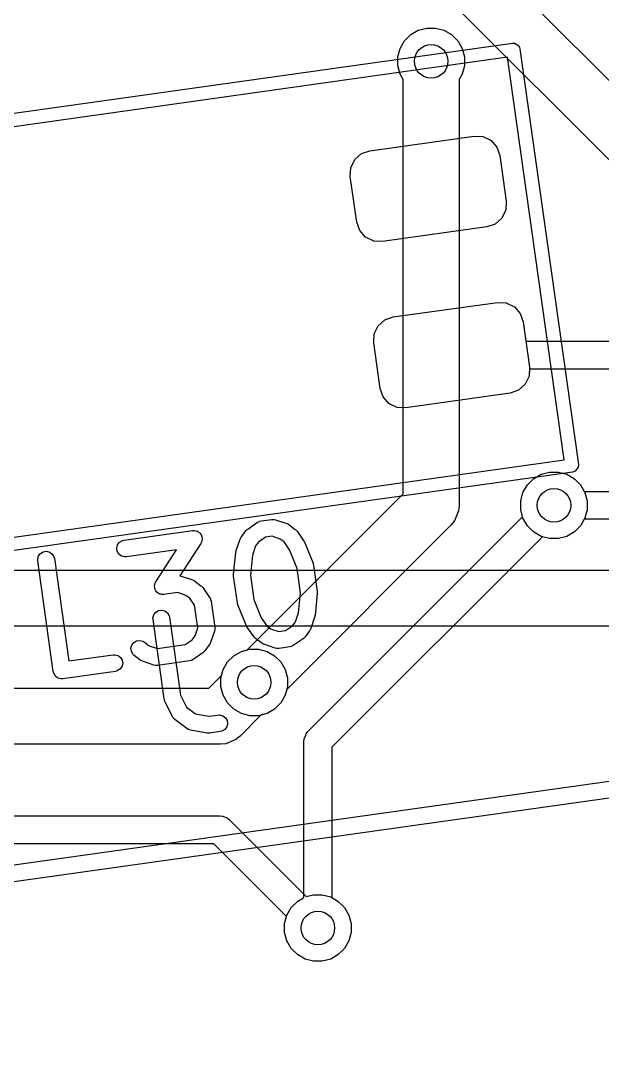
# Model space of a CAD drawing. Header units: millimetres. Extents: x 14 to 286, y -133 to -45.
# Drawn here: x 189.34 to 194.54, y -91.75 to -82.54 of the extents above; entities that cross this region are included whole.
import ezdxf

# ---------------------------------------------------------------- set-up
doc = ezdxf.new("R2010")
doc.units = ezdxf.units.MM
for name, color, linetype, true_color in [('B.Cu', 153, 'CONTINUOUS', 0x4d7fc4), ('B.Silkscreen', 31, 'CONTINUOUS', 0xe8b2a7), ('F.Cu', 13, 'CONTINUOUS', 0xc83434), ('F.Mask', 201, 'CONTINUOUS', 0xd864ff), ('F.Paste', 253, 'CONTINUOUS', 0xb4a09a), ('F.Silkscreen', 41, 'CONTINUOUS', 0xf2eda1), ('User.Drawings', 9, 'CONTINUOUS', 0xc2c2c2)]:
    doc.layers.add(name, color=color, linetype=linetype, true_color=true_color)

msp = doc.modelspace()

# ---------------------------------------------------------------- linework, layer by layer
at = {"layer": 'B.Cu', "linetype": 'CONTINUOUS'}
for p, q in [((193.0763, -81.548946), (195.355677, -83.828323)), ((194.9289, -84.108654), (192.649523, -81.829277)), ((192.771394, -82.716072), (192.826772, -82.660694)), ((192.826772, -82.660694), (192.894595, -82.621536)), ((192.894595, -82.621536), (192.970242, -82.601267)), ((192.970242, -82.601267), (193.048558, -82.601267)), ((193.048558, -82.601267), (193.124205, -82.621536)), ((193.124205, -82.621536), (193.192028, -82.660694)), ((193.192028, -82.660694), (193.247406, -82.716072)), ((192.732236, -82.783895), (192.771394, -82.716072)), ((193.247406, -82.716072), (193.286564, -82.783895)), ((192.711967, -82.859542), (192.732236, -82.783895)), ((192.711967, -82.937858), (192.711967, -82.859542)), ((193.286564, -82.783895), (193.306833, -82.859542)), ((193.306833, -82.859542), (193.306833, -82.937858)), ((192.732236, -83.013505), (192.711967, -82.937858)), ((193.306833, -82.937858), (193.286564, -83.013505)), ((192.7594, -83.060553), (192.732236, -83.013505)), ((193.286564, -83.013505), (193.2594, -83.060553)), ((192.7594, -86.762146), (192.7594, -83.060553)), ((193.2594, -83.060553), (193.2594, -86.8657)), ((193.869094, -86.682872), (193.924472, -86.627494)), ((193.924472, -86.627494), (193.992295, -86.588336)), ((193.992295, -86.588336), (194.067942, -86.568067)), ((194.067942, -86.568067), (194.146258, -86.568067)), ((194.146258, -86.568067), (194.221905, -86.588336)), ((194.221905, -86.588336), (194.289728, -86.627494)), ((194.289728, -86.627494), (194.345106, -86.682872)), ((193.829936, -86.750695), (193.869094, -86.682872)), ((194.345106, -86.682872), (194.384264, -86.750695)), ((191.36557, -88.155975), (192.7594, -86.762146)), ((193.809667, -86.826342), (193.829936, -86.750695)), ((194.384264, -86.750695), (194.404533, -86.826342)), ((193.254597, -86.914472), (193.217268, -87.004592)), ((193.2594, -86.8657), (193.254597, -86.914462)), ((193.254597, -86.914462), (193.254597, -86.914472)), ((193.809667, -86.904658), (193.809667, -86.826342)), ((193.826889, -86.968933), (193.809667, -86.904658)), ((194.404533, -86.904658), (194.384264, -86.980305)), ((194.404533, -86.826342), (194.404533, -86.904658)), ((191.908712, -88.887112), (193.826889, -86.968933)), ((193.217268, -87.004592), (193.186177, -87.042477)), ((194.384264, -86.980305), (194.345106, -87.048128)), ((193.186177, -87.042477), (191.719124, -88.509529)), ((194.345106, -87.048128), (194.289728, -87.103506)), ((194.003666, -87.14571), (192.1221, -89.027276)), ((194.067942, -87.162933), (194.003666, -87.14571)), ((194.146258, -87.162933), (194.067942, -87.162933)), ((194.221905, -87.142664), (194.146258, -87.162933)), ((194.289728, -87.103506), (194.221905, -87.142664)), ((191.245272, -88.209194), (191.313095, -88.170036)), ((191.313095, -88.170036), (191.36557, -88.155975)), ((191.150736, -88.332395), (191.189894, -88.264572)), ((191.189894, -88.264572), (191.245272, -88.209194)), ((191.130467, -88.408042), (191.150736, -88.332395)), ((191.130467, -88.486358), (191.130467, -88.408042)), ((191.150736, -88.562005), (191.130467, -88.486358)), ((191.189894, -88.629828), (191.150736, -88.562005)), ((191.705064, -88.562005), (191.665906, -88.629828)), ((191.719124, -88.509529), (191.705064, -88.562005)), ((191.245272, -88.685206), (191.189894, -88.629828)), ((191.665906, -88.629828), (191.610528, -88.685206)), ((191.313095, -88.724364), (191.245272, -88.685206)), ((191.388742, -88.744633), (191.313095, -88.724364)), ((191.467058, -88.744633), (191.388742, -88.744633)), ((191.542705, -88.724364), (191.467058, -88.744633)), ((191.610528, -88.685206), (191.542705, -88.724364)), ((191.874934, -88.950072), (191.888039, -88.918433)), ((191.888039, -88.918433), (191.893166, -88.906054)), ((191.893166, -88.906054), (191.893171, -88.906048)), ((191.893171, -88.906048), (191.908712, -88.887112)), ((191.8721, -88.9755), (191.874502, -88.951114)), ((191.8721, -90.370022), (191.8721, -88.9755)), ((191.874502, -88.951114), (191.874934, -88.950072)), ((192.1221, -89.027276), (192.1221, -90.370022)), ((191.759094, -90.458672), (191.814472, -90.403294)), ((191.814472, -90.403294), (191.8721, -90.370022)), ((192.1221, -90.370022), (192.179728, -90.403294)), ((192.179728, -90.403294), (192.235106, -90.458672)), ((191.719936, -90.526495), (191.759094, -90.458672)), ((192.235106, -90.458672), (192.274264, -90.526495)), ((191.699667, -90.602142), (191.719936, -90.526495)), ((191.699667, -90.680458), (191.699667, -90.602142)), ((192.274264, -90.526495), (192.294533, -90.602142)), ((192.294533, -90.602142), (192.294533, -90.680458)), ((191.719936, -90.756105), (191.699667, -90.680458)), ((192.294533, -90.680458), (192.274264, -90.756105)), ((191.759094, -90.823928), (191.719936, -90.756105)), ((192.274264, -90.756105), (192.235106, -90.823928)), ((191.814472, -90.879306), (191.759094, -90.823928)), ((191.882295, -90.918464), (191.814472, -90.879306)), ((192.179728, -90.879306), (192.111905, -90.918464)), ((192.235106, -90.823928), (192.179728, -90.879306)), ((191.957942, -90.938733), (191.882295, -90.918464)), ((192.036258, -90.938733), (191.957942, -90.938733)), ((192.111905, -90.918464), (192.036258, -90.938733))]:
    msp.add_line(p, q, dxfattribs=at)
at = {"layer": 'B.Cu'}
for centre in [(193.0094, -82.8987), (194.1071, -86.8655), (191.4279, -88.4472), (191.9971, -90.6413)]:
    msp.add_circle(centre, 0.15, dxfattribs=at)
at = {"layer": 'B.Silkscreen', "linetype": 'CONTINUOUS'}
for p, q in [((190.530591, -87.843367), (190.548202, -87.819997)), ((190.548202, -87.819997), (190.573416, -87.805144)), ((190.573416, -87.805144), (190.602395, -87.801071)), ((190.602395, -87.801071), (190.630727, -87.808399)), ((190.630727, -87.808399), (190.654097, -87.82601)), ((190.654097, -87.82601), (190.66895, -87.851224)), ((190.523263, -87.871699), (190.530591, -87.843367)), ((190.523873, -87.886389), (190.523263, -87.871699)), ((190.623282, -88.593723), (190.523873, -87.886389)), ((190.66895, -87.851224), (190.672413, -87.865513)), ((190.672413, -87.865513), (190.770128, -88.560793)), ((190.770128, -88.560793), (190.823866, -88.668883)), ((190.625034, -88.600952), (190.623282, -88.593723)), ((190.62517, -88.60293), (190.625034, -88.600952)), ((190.626117, -88.605422), (190.62517, -88.60293)), ((190.626745, -88.608012), (190.626117, -88.605422)), ((190.62775, -88.609718), (190.626745, -88.608012)), ((190.630394, -88.616674), (190.62775, -88.609718)), ((190.697432, -88.751513), (190.630394, -88.616674)), ((190.705236, -88.763974), (190.697432, -88.751513)), ((190.823866, -88.668883), (190.90315, -88.728628)), ((190.90315, -88.728628), (191.021865, -88.750491)), ((191.021865, -88.750491), (191.104124, -88.738931)), ((191.104124, -88.738931), (191.118814, -88.738321)), ((191.118814, -88.738321), (191.147145, -88.745649)), ((191.147145, -88.745649), (191.170516, -88.76326)), ((190.707267, -88.765743), (190.705236, -88.763974)), ((190.708635, -88.768066), (190.707267, -88.765743)), ((190.719454, -88.778022), (190.708635, -88.768066)), ((190.827019, -88.85908), (190.719454, -88.778022)), ((191.182113, -88.845785), (191.164502, -88.869155)), ((191.170516, -88.76326), (191.185368, -88.788474)), ((191.189441, -88.817454), (191.182113, -88.845785)), ((191.185368, -88.788474), (191.189441, -88.817454)), ((190.839572, -88.866735), (190.827019, -88.85908)), ((190.842182, -88.86741), (190.839572, -88.866735)), ((190.844442, -88.868874), (190.842182, -88.86741)), ((190.858572, -88.872942), (190.844442, -88.868874)), ((191.006666, -88.900215), (190.858572, -88.872942)), ((191.014081, -88.900838), (191.006666, -88.900215)), ((191.015997, -88.901334), (191.014081, -88.900838)), ((191.01866, -88.901223), (191.015997, -88.901334)), ((191.021317, -88.901447), (191.01866, -88.901223)), ((191.023252, -88.901033), (191.021317, -88.901447)), ((191.030688, -88.900725), (191.023252, -88.901033)), ((191.124999, -88.887471), (191.030688, -88.900725)), ((191.139288, -88.884008), (191.124999, -88.887471)), ((191.164502, -88.869155), (191.139288, -88.884008))]:
    msp.add_line(p, q, dxfattribs=at)
at = {"layer": 'F.Cu', "linetype": 'CONTINUOUS'}
for p, q in [((192.771394, -82.716072), (192.826772, -82.660694)), ((192.826772, -82.660694), (192.894595, -82.621536)), ((192.894595, -82.621536), (192.970242, -82.601267)), ((192.970242, -82.601267), (193.048558, -82.601267)), ((193.048558, -82.601267), (193.124205, -82.621536)), ((193.124205, -82.621536), (193.192028, -82.660694)), ((193.192028, -82.660694), (193.247406, -82.716072)), ((192.732236, -82.783895), (192.771394, -82.716072)), ((193.247406, -82.716072), (193.286564, -82.783895)), ((192.711967, -82.859542), (192.732236, -82.783895)), ((192.711967, -82.937858), (192.711967, -82.859542)), ((193.286564, -82.783895), (193.306833, -82.859542)), ((193.306833, -82.859542), (193.306833, -82.937858)), ((192.732236, -83.013505), (192.711967, -82.937858)), ((193.306833, -82.937858), (193.286564, -83.013505)), ((192.7594, -83.060553), (192.732236, -83.013505)), ((193.286564, -83.013505), (193.2594, -83.060553)), ((192.7594, -83.655602), (192.7594, -83.060553)), ((193.2594, -83.060553), (193.2594, -83.585332)), ((193.2594, -83.585332), (193.392466, -83.566631)), ((193.392466, -83.566631), (193.472324, -83.571166)), ((193.472324, -83.571166), (193.544369, -83.605915)), ((192.461614, -83.697453), (192.7594, -83.655602)), ((193.544369, -83.605915), (193.59763, -83.66559)), ((193.59763, -83.66559), (193.624001, -83.741105)), ((192.291675, -83.849131), (192.326424, -83.777086)), ((192.326424, -83.777086), (192.386099, -83.723825)), ((192.386099, -83.723825), (192.461614, -83.697453)), ((193.624001, -83.741105), (193.681062, -84.147115)), ((192.28714, -83.928989), (192.291675, -83.849131)), ((192.344201, -84.334999), (192.28714, -83.928989)), ((193.681062, -84.147115), (193.676527, -84.226973)), ((193.676527, -84.226973), (193.641778, -84.299018)), ((192.370572, -84.410514), (192.344201, -84.334999)), ((193.641778, -84.299018), (193.582103, -84.352279)), ((192.423833, -84.470189), (192.370572, -84.410514)), ((193.506588, -84.378651), (192.575736, -84.509473)), ((193.582103, -84.352279), (193.506588, -84.378651)), ((192.495878, -84.504938), (192.423833, -84.470189)), ((192.575736, -84.509473), (192.495878, -84.504938)), ((192.670373, -85.182855), (193.601225, -85.052033)), ((193.601225, -85.052033), (193.681083, -85.056568)), ((193.681083, -85.056568), (193.753128, -85.091317)), ((193.753128, -85.091317), (193.806389, -85.150992)), ((193.806389, -85.150992), (193.83276, -85.226507)), ((192.535183, -85.262488), (192.594858, -85.209227)), ((192.594858, -85.209227), (192.670373, -85.182855)), ((193.83276, -85.226507), (193.856932, -85.3985)), ((192.495899, -85.414391), (192.500434, -85.334533)), ((192.500434, -85.334533), (192.535183, -85.262488)), ((192.55296, -85.820401), (192.495899, -85.414391)), ((193.856932, -85.3985), (198.872524, -85.3985)), ((193.885286, -85.712375), (193.850537, -85.78442)), ((193.888913, -85.6485), (193.885286, -85.712375)), ((198.9243, -85.6485), (193.888913, -85.6485)), ((193.850537, -85.78442), (193.790862, -85.837681)), ((192.579331, -85.895916), (192.55296, -85.820401)), ((192.632592, -85.955591), (192.579331, -85.895916)), ((193.715347, -85.864053), (192.784495, -85.994875)), ((193.790862, -85.837681), (193.715347, -85.864053)), ((192.704637, -85.99034), (192.632592, -85.955591)), ((192.784495, -85.994875), (192.704637, -85.99034)), ((193.869094, -86.682872), (193.924472, -86.627494)), ((193.924472, -86.627494), (193.992295, -86.588336)), ((193.992295, -86.588336), (194.067942, -86.568067)), ((194.067942, -86.568067), (194.146258, -86.568067)), ((194.146258, -86.568067), (194.221905, -86.588336)), ((194.221905, -86.588336), (194.289728, -86.627494)), ((194.289728, -86.627494), (194.345106, -86.682872)), ((193.829936, -86.750695), (193.869094, -86.682872)), ((194.345106, -86.682872), (194.378378, -86.7405)), ((193.809667, -86.826342), (193.829936, -86.750695)), ((194.378378, -86.7405), (197.7055, -86.7405)), ((193.809667, -86.904658), (193.809667, -86.826342)), ((193.829936, -86.980305), (193.809667, -86.904658)), ((193.869094, -87.048128), (193.829936, -86.980305)), ((194.378378, -86.9905), (194.345106, -87.048128)), ((197.386846, -86.9905), (194.378378, -86.9905)), ((193.924472, -87.103506), (193.869094, -87.048128)), ((194.345106, -87.048128), (194.289728, -87.103506)), ((193.992295, -87.142664), (193.924472, -87.103506)), ((194.067942, -87.162933), (193.992295, -87.142664)), ((194.146258, -87.162933), (194.067942, -87.162933)), ((194.221905, -87.142664), (194.146258, -87.162933)), ((194.289728, -87.103506), (194.221905, -87.142664)), ((189.188053, -87.4455), (194.858893, -87.4455)), ((194.781266, -87.9455), (189.0845, -87.9455)), ((191.245272, -88.209194), (191.313095, -88.170036)), ((191.313095, -88.170036), (191.388742, -88.149767)), ((191.388742, -88.149767), (191.467058, -88.149767)), ((191.467058, -88.149767), (191.542705, -88.170036)), ((191.542705, -88.170036), (191.610528, -88.209194)), ((191.150736, -88.332395), (191.189894, -88.264572)), ((191.189894, -88.264572), (191.245272, -88.209194)), ((191.610528, -88.209194), (191.665906, -88.264572)), ((191.665906, -88.264572), (191.705064, -88.332395)), ((191.021846, -88.4997), (191.136675, -88.384871)), ((191.136675, -88.384871), (191.150736, -88.332395)), ((191.705064, -88.332395), (191.725333, -88.408042)), ((191.725333, -88.408042), (191.725333, -88.486358)), ((179.341854, -88.4997), (191.021846, -88.4997)), ((191.705064, -88.562005), (191.665906, -88.629828)), ((191.725333, -88.486358), (191.705064, -88.562005)), ((191.665906, -88.629828), (191.610528, -88.685206)), ((191.490228, -88.738424), (191.302177, -88.926477)), ((191.542705, -88.724364), (191.490228, -88.738424)), ((191.610528, -88.685206), (191.542705, -88.724364)), ((191.302177, -88.926477), (191.264297, -88.957562)), ((191.1254, -88.9997), (179.341854, -88.9997)), ((191.174173, -88.994896), (191.1254, -88.9997)), ((191.264293, -88.957567), (191.174173, -88.994896)), ((191.264297, -88.957562), (191.264293, -88.957567)), ((179.417959, -89.6389), (191.1197, -89.6389)), ((191.1197, -89.6389), (191.144086, -89.641302)), ((191.144086, -89.641302), (191.144087, -89.641302)), ((191.144087, -89.641302), (191.148683, -89.643206)), ((191.148683, -89.643206), (191.189146, -89.659966)), ((191.189146, -89.659966), (191.189151, -89.659971)), ((191.189151, -89.659971), (191.208088, -89.675512)), ((191.208088, -89.675512), (191.893665, -90.361089)), ((191.067924, -89.8889), (179.453095, -89.8889)), ((191.716889, -90.537865), (191.067924, -89.8889)), ((191.893665, -90.361089), (191.957942, -90.343867)), ((191.957942, -90.343867), (192.036258, -90.343867)), ((192.036258, -90.343867), (192.111905, -90.364136)), ((192.111905, -90.364136), (192.179728, -90.403294)), ((192.179728, -90.403294), (192.235106, -90.458672)), ((192.235106, -90.458672), (192.274264, -90.526495)), ((191.699667, -90.602142), (191.716889, -90.537865)), ((191.699667, -90.680458), (191.699667, -90.602142)), ((192.274264, -90.526495), (192.294533, -90.602142)), ((192.294533, -90.602142), (192.294533, -90.680458)), ((191.719936, -90.756105), (191.699667, -90.680458)), ((192.294533, -90.680458), (192.274264, -90.756105)), ((191.759094, -90.823928), (191.719936, -90.756105)), ((192.274264, -90.756105), (192.235106, -90.823928)), ((191.814472, -90.879306), (191.759094, -90.823928)), ((191.882295, -90.918464), (191.814472, -90.879306)), ((192.179728, -90.879306), (192.111905, -90.918464)), ((192.235106, -90.823928), (192.179728, -90.879306)), ((191.957942, -90.938733), (191.882295, -90.918464)), ((192.036258, -90.938733), (191.957942, -90.938733)), ((192.111905, -90.918464), (192.036258, -90.938733))]:
    msp.add_line(p, q, dxfattribs=at)
at = {"layer": 'F.Cu'}
for centre in [(193.0094, -82.8987), (194.1071, -86.8655), (191.4279, -88.4472), (191.9971, -90.6413)]:
    msp.add_circle(centre, 0.15, dxfattribs=at)
at = {"layer": 'F.Mask', "linetype": 'CONTINUOUS'}
for p, q in [((192.461614, -83.697453), (193.392466, -83.566631)), ((193.392466, -83.566631), (193.472324, -83.571166)), ((193.472324, -83.571166), (193.544369, -83.605915)), ((193.544369, -83.605915), (193.59763, -83.66559)), ((193.59763, -83.66559), (193.624001, -83.741105)), ((192.291675, -83.849131), (192.326424, -83.777086)), ((192.326424, -83.777086), (192.386099, -83.723825)), ((192.386099, -83.723825), (192.461614, -83.697453)), ((193.624001, -83.741105), (193.681062, -84.147115)), ((192.28714, -83.928989), (192.291675, -83.849131)), ((192.344201, -84.334999), (192.28714, -83.928989)), ((193.681062, -84.147115), (193.676527, -84.226973)), ((193.676527, -84.226973), (193.641778, -84.299018)), ((192.370572, -84.410514), (192.344201, -84.334999)), ((193.641778, -84.299018), (193.582103, -84.352279)), ((192.423833, -84.470189), (192.370572, -84.410514)), ((193.506588, -84.378651), (192.575736, -84.509473)), ((193.582103, -84.352279), (193.506588, -84.378651)), ((192.495878, -84.504938), (192.423833, -84.470189)), ((192.575736, -84.509473), (192.495878, -84.504938)), ((192.670373, -85.182855), (193.601225, -85.052033)), ((193.601225, -85.052033), (193.681083, -85.056568)), ((193.681083, -85.056568), (193.753128, -85.091317)), ((193.753128, -85.091317), (193.806389, -85.150992)), ((193.806389, -85.150992), (193.83276, -85.226507)), ((192.535183, -85.262488), (192.594858, -85.209227)), ((192.594858, -85.209227), (192.670373, -85.182855)), ((193.83276, -85.226507), (193.889821, -85.632517)), ((192.495899, -85.414391), (192.500434, -85.334533)), ((192.500434, -85.334533), (192.535183, -85.262488)), ((192.55296, -85.820401), (192.495899, -85.414391)), ((193.885286, -85.712375), (193.850537, -85.78442)), ((193.889821, -85.632517), (193.885286, -85.712375)), ((193.850537, -85.78442), (193.790862, -85.837681)), ((192.579331, -85.895916), (192.55296, -85.820401)), ((192.632592, -85.955591), (192.579331, -85.895916)), ((193.715347, -85.864053), (192.784495, -85.994875)), ((193.790862, -85.837681), (193.715347, -85.864053)), ((192.704637, -85.99034), (192.632592, -85.955591)), ((192.784495, -85.994875), (192.704637, -85.99034))]:
    msp.add_line(p, q, dxfattribs=at)
at = {"layer": 'F.Paste', "linetype": 'CONTINUOUS'}
for p, q in [((192.461614, -83.697453), (193.392466, -83.566631)), ((193.392466, -83.566631), (193.472324, -83.571166)), ((193.472324, -83.571166), (193.544369, -83.605915)), ((193.544369, -83.605915), (193.59763, -83.66559)), ((193.59763, -83.66559), (193.624001, -83.741105)), ((192.291675, -83.849131), (192.326424, -83.777086)), ((192.326424, -83.777086), (192.386099, -83.723825)), ((192.386099, -83.723825), (192.461614, -83.697453)), ((193.624001, -83.741105), (193.681062, -84.147115)), ((192.28714, -83.928989), (192.291675, -83.849131)), ((192.344201, -84.334999), (192.28714, -83.928989)), ((193.681062, -84.147115), (193.676527, -84.226973)), ((193.676527, -84.226973), (193.641778, -84.299018)), ((192.370572, -84.410514), (192.344201, -84.334999)), ((193.641778, -84.299018), (193.582103, -84.352279)), ((192.423833, -84.470189), (192.370572, -84.410514)), ((193.506588, -84.378651), (192.575736, -84.509473)), ((193.582103, -84.352279), (193.506588, -84.378651)), ((192.495878, -84.504938), (192.423833, -84.470189)), ((192.575736, -84.509473), (192.495878, -84.504938)), ((192.670373, -85.182855), (193.601225, -85.052033)), ((193.601225, -85.052033), (193.681083, -85.056568)), ((193.681083, -85.056568), (193.753128, -85.091317)), ((193.753128, -85.091317), (193.806389, -85.150992)), ((193.806389, -85.150992), (193.83276, -85.226507)), ((192.535183, -85.262488), (192.594858, -85.209227)), ((192.594858, -85.209227), (192.670373, -85.182855)), ((193.83276, -85.226507), (193.889821, -85.632517)), ((192.495899, -85.414391), (192.500434, -85.334533)), ((192.500434, -85.334533), (192.535183, -85.262488)), ((192.55296, -85.820401), (192.495899, -85.414391)), ((193.885286, -85.712375), (193.850537, -85.78442)), ((193.889821, -85.632517), (193.885286, -85.712375)), ((193.850537, -85.78442), (193.790862, -85.837681)), ((192.579331, -85.895916), (192.55296, -85.820401)), ((192.632592, -85.955591), (192.579331, -85.895916)), ((193.715347, -85.864053), (192.784495, -85.994875)), ((193.790862, -85.837681), (193.715347, -85.864053)), ((192.704637, -85.99034), (192.632592, -85.955591)), ((192.784495, -85.994875), (192.704637, -85.99034))]:
    msp.add_line(p, q, dxfattribs=at)
at = {"layer": 'F.Silkscreen', "linetype": 'CONTINUOUS'}
for p, q in [((186.506222, -83.751813), (193.735179, -82.73585)), ((193.735179, -82.73585), (193.758552, -82.737177)), ((193.758552, -82.737177), (193.795227, -82.764814)), ((193.795227, -82.764814), (193.802945, -82.786916)), ((193.802945, -82.786916), (194.324844, -86.500421)), ((193.692463, -82.863032), (186.582338, -83.862294)), ((194.197661, -86.457705), (193.692463, -82.863032)), ((187.770675, -87.360959), (194.197661, -86.457705)), ((194.323517, -86.523794), (194.29588, -86.560469)), ((194.324844, -86.500421), (194.323517, -86.523794)), ((194.273778, -86.568187), (187.762765, -87.48325)), ((194.29588, -86.560469), (194.273778, -86.568187)), ((191.471514, -87.009968), (191.474149, -87.009404)), ((191.474149, -87.009404), (191.476471, -87.008037)), ((191.476471, -87.008037), (191.49076, -87.004574)), ((191.49076, -87.004574), (191.585072, -86.991319)), ((191.585072, -86.991319), (191.599762, -86.990709)), ((191.599762, -86.990709), (191.602371, -86.991383)), ((191.602371, -86.991383), (191.605059, -86.991199)), ((191.605059, -86.991199), (191.619389, -86.994492)), ((191.619389, -86.994492), (191.720327, -87.028393)), ((190.264714, -87.176883), (190.877737, -87.090728)), ((190.877737, -87.090728), (190.885507, -87.090405)), ((190.885507, -87.090405), (190.887436, -87.090002)), ((190.887436, -87.090002), (190.88884, -87.090266)), ((190.88884, -87.090266), (190.892428, -87.090118)), ((190.892428, -87.090118), (190.904233, -87.093171)), ((190.904233, -87.093171), (190.916192, -87.095428)), ((190.916192, -87.095428), (190.918308, -87.096812)), ((190.918308, -87.096812), (190.920759, -87.097446)), ((190.920759, -87.097446), (190.930493, -87.104781)), ((191.313089, -87.1479), (191.353618, -87.094117)), ((191.353618, -87.094117), (191.358657, -87.08864)), ((191.358657, -87.08864), (191.359733, -87.086981)), ((191.359733, -87.086981), (191.361766, -87.085263)), ((191.361766, -87.085263), (191.363574, -87.083299)), ((191.363574, -87.083299), (191.365282, -87.082292)), ((191.365282, -87.082292), (191.370964, -87.077493)), ((191.370964, -87.077493), (191.458648, -87.017083)), ((191.458648, -87.017083), (191.471514, -87.009968)), ((191.720327, -87.028393), (191.727113, -87.031441)), ((191.727113, -87.031441), (191.729031, -87.031937)), ((191.729031, -87.031937), (191.731305, -87.033323)), ((191.731305, -87.033323), (191.733739, -87.034417)), ((191.733739, -87.034417), (191.735234, -87.035719)), ((191.735234, -87.035719), (191.741584, -87.039592)), ((191.741584, -87.039592), (191.795367, -87.08012)), ((191.795367, -87.08012), (191.800844, -87.08516)), ((191.800844, -87.08516), (191.802504, -87.086236)), ((191.802504, -87.086236), (191.804221, -87.088268)), ((191.804221, -87.088268), (191.806185, -87.090076)), ((191.806185, -87.090076), (191.807191, -87.091784)), ((191.807191, -87.091784), (191.811992, -87.097467)), ((191.811992, -87.097467), (191.872402, -87.185151)), ((190.225211, -87.195199), (190.250425, -87.180346)), ((190.250425, -87.180346), (190.264714, -87.176883)), ((190.930493, -87.104781), (190.940683, -87.111446)), ((190.940683, -87.111446), (190.942108, -87.113534)), ((190.942108, -87.113534), (190.944129, -87.115057)), ((190.944129, -87.115057), (190.950316, -87.125561)), ((190.950316, -87.125561), (190.95718, -87.135617)), ((190.957745, -87.193016), (190.956087, -87.196191)), ((190.95718, -87.135617), (190.957697, -87.13809)), ((190.957697, -87.13809), (190.958982, -87.140271)), ((190.960001, -87.181057), (190.957745, -87.193016)), ((190.958982, -87.140271), (190.960679, -87.152347)), ((190.963055, -87.16925), (190.960001, -87.181057)), ((190.960679, -87.152347), (190.963171, -87.16426)), ((190.963171, -87.16426), (190.962702, -87.166742)), ((190.962702, -87.166742), (190.963055, -87.16925)), ((191.267988, -87.270096), (191.301889, -87.169158)), ((191.301889, -87.169158), (191.304938, -87.162367)), ((191.304938, -87.162367), (191.305434, -87.160453)), ((191.305434, -87.160453), (191.306818, -87.158182)), ((191.306818, -87.158182), (191.307913, -87.155746)), ((191.307913, -87.155746), (191.309217, -87.154249)), ((191.309217, -87.154249), (191.313089, -87.1479)), ((191.529169, -87.150649), (191.466087, -87.19411)), ((191.588415, -87.142323), (191.529169, -87.150649)), ((191.661031, -87.166711), (191.588415, -87.142323)), ((191.695375, -87.192591), (191.661031, -87.166711)), ((191.744208, -87.263471), (191.695375, -87.192591)), ((191.872402, -87.185151), (191.872957, -87.186154)), ((191.872957, -87.186154), (191.873336, -87.18654)), ((191.873336, -87.18654), (191.876354, -87.192298)), ((191.876354, -87.192298), (191.879517, -87.198018)), ((189.517877, -87.294609), (189.543091, -87.279756)), ((189.543091, -87.279756), (189.57207, -87.275683)), ((189.57207, -87.275683), (189.600402, -87.283011)), ((189.600402, -87.283011), (189.623772, -87.300622)), ((190.200272, -87.246901), (190.2076, -87.218569)), ((190.204345, -87.27588), (190.200272, -87.246901)), ((190.219198, -87.301094), (190.204345, -87.27588)), ((190.2076, -87.218569), (190.225211, -87.195199)), ((190.734938, -87.26227), (190.28559, -87.325423)), ((190.548337, -87.547582), (190.734938, -87.26227)), ((190.950942, -87.20605), (190.762342, -87.494414)), ((190.954536, -87.199162), (190.950942, -87.20605)), ((190.955728, -87.197582), (190.954536, -87.199162)), ((190.956087, -87.196191), (190.955728, -87.197582)), ((191.264501, -87.286088), (191.264732, -87.284967)), ((191.264695, -87.284426), (191.266159, -87.278055)), ((191.264732, -87.284967), (191.264695, -87.284426)), ((191.266159, -87.278055), (191.267473, -87.271689)), ((191.267473, -87.271689), (191.26773, -87.271214)), ((191.26773, -87.271214), (191.267988, -87.270096)), ((191.440208, -87.228453), (191.412803, -87.310049)), ((191.466087, -87.19411), (191.440208, -87.228453)), ((191.81132, -87.429278), (191.744208, -87.263471)), ((191.879517, -87.198018), (191.87963, -87.198548)), ((191.87963, -87.198548), (191.880162, -87.199563)), ((191.880162, -87.199563), (191.953827, -87.381558)), ((189.492938, -87.346311), (189.500266, -87.317979)), ((189.493548, -87.361001), (189.492938, -87.346311)), ((189.632721, -88.351269), (189.493548, -87.361001)), ((189.500266, -87.317979), (189.517877, -87.294609)), ((189.623772, -87.300622), (189.638625, -87.325836)), ((189.638625, -87.325836), (189.642088, -87.340125)), ((189.642088, -87.340125), (189.770823, -88.256123)), ((190.242568, -87.318705), (190.219198, -87.301094)), ((190.2709, -87.326033), (190.242568, -87.318705)), ((190.28559, -87.325423), (190.2709, -87.326033)), ((191.243855, -87.481338), (191.264501, -87.286088)), ((191.412803, -87.310049), (191.393993, -87.487929)), ((191.841888, -87.646771), (191.81132, -87.429278)), ((191.953827, -87.381558), (191.954551, -87.384017)), ((191.954551, -87.384017), (191.955113, -87.384971)), ((191.955113, -87.384971), (191.956417, -87.390352)), ((191.956417, -87.390352), (191.957981, -87.395662)), ((191.957981, -87.395662), (191.957972, -87.396767)), ((191.957972, -87.396767), (191.958576, -87.39926)), ((191.958576, -87.39926), (191.991713, -87.635038)), ((190.539275, -87.572585), (190.541534, -87.560616)), ((190.541534, -87.560616), (190.543193, -87.557436)), ((190.543193, -87.557436), (190.543552, -87.55605)), ((190.543552, -87.55605), (190.54474, -87.554473)), ((190.54474, -87.554473), (190.548337, -87.547582)), ((190.762342, -87.494414), (190.776449, -87.497656)), ((190.776449, -87.497656), (190.877389, -87.531557)), ((190.877389, -87.531557), (190.884174, -87.534604)), ((190.884174, -87.534604), (190.886093, -87.535101)), ((190.886093, -87.535101), (190.888369, -87.536489)), ((190.888369, -87.536489), (190.8908, -87.537581)), ((190.8908, -87.537581), (190.892293, -87.538881)), ((190.892293, -87.538881), (190.898646, -87.542756)), ((190.898646, -87.542756), (190.952429, -87.583284)), ((191.243559, -87.484973), (191.243836, -87.483899)), ((191.243788, -87.490509), (191.243559, -87.484973)), ((191.243749, -87.496041), (191.243788, -87.490509)), ((191.244062, -87.497102), (191.243749, -87.496041)), ((191.243836, -87.483899), (191.243855, -87.481338)), ((191.244169, -87.499663), (191.244062, -87.497102)), ((191.277305, -87.735441), (191.244169, -87.499663)), ((191.393993, -87.487929), (191.424559, -87.70542)), ((190.536108, -87.589373), (190.536577, -87.586886)), ((190.538601, -87.601294), (190.536108, -87.589373)), ((190.536225, -87.584381), (190.539275, -87.572585)), ((190.536577, -87.586886), (190.536225, -87.584381)), ((190.540297, -87.613361), (190.538601, -87.601294)), ((190.541581, -87.615541), (190.540297, -87.613361)), ((190.542099, -87.618016), (190.541581, -87.615541)), ((190.548969, -87.628082), (190.542099, -87.618016)), ((190.55515, -87.638575), (190.548969, -87.628082)), ((190.557167, -87.640095), (190.55515, -87.638575)), ((190.558595, -87.642187), (190.557167, -87.640095)), ((190.568797, -87.648859), (190.558595, -87.642187)), ((190.57852, -87.656186), (190.568797, -87.648859)), ((190.745476, -87.645486), (190.621542, -87.662904)), ((190.818092, -87.669875), (190.745476, -87.645486)), ((190.952429, -87.583284), (190.957906, -87.588324)), ((190.957906, -87.588324), (190.959566, -87.5894)), ((190.959566, -87.5894), (190.961283, -87.591432)), ((190.961283, -87.591432), (190.963247, -87.59324)), ((190.963247, -87.59324), (190.964253, -87.594948)), ((190.964253, -87.594948), (190.969054, -87.600631)), ((190.969054, -87.600631), (191.029464, -87.688315)), ((191.823077, -87.82465), (191.841888, -87.646771)), ((191.992027, -87.653363), (191.97138, -87.848612)), ((191.991713, -87.635038), (191.991819, -87.637598)), ((191.991819, -87.637598), (191.992133, -87.63866)), ((191.992045, -87.650797), (191.992027, -87.653363)), ((191.992322, -87.649728), (191.992045, -87.650797)), ((191.992133, -87.63866), (191.992093, -87.644204)), ((191.992093, -87.644204), (191.992322, -87.649728)), ((190.580968, -87.656819), (190.57852, -87.656186)), ((190.583086, -87.658204), (190.580968, -87.656819)), ((190.595055, -87.660462), (190.583086, -87.658204)), ((190.606851, -87.663513), (190.595055, -87.660462)), ((190.610435, -87.663364), (190.606851, -87.663513)), ((190.611843, -87.66363), (190.610435, -87.663364)), ((190.613774, -87.663225), (190.611843, -87.66363)), ((190.621542, -87.662904), (190.613774, -87.663225)), ((190.852437, -87.695755), (190.818092, -87.669875)), ((190.895896, -87.758835), (190.852437, -87.695755)), ((191.029464, -87.688315), (191.036579, -87.701182)), ((191.036579, -87.701182), (191.037142, -87.703816)), ((191.037142, -87.703816), (191.03851, -87.706139)), ((191.03851, -87.706139), (191.041973, -87.720428)), ((191.041973, -87.720428), (191.075109, -87.956206)), ((191.277908, -87.737933), (191.277305, -87.735441)), ((191.2779, -87.739039), (191.277908, -87.737933)), ((191.279463, -87.744348), (191.2779, -87.739039)), ((191.280768, -87.74973), (191.279463, -87.744348)), ((191.424559, -87.70542), (191.491672, -87.871227)), ((190.924104, -87.959549), (190.895896, -87.758835)), ((191.281329, -87.750683), (191.280768, -87.74973)), ((191.282054, -87.753143), (191.281329, -87.750683)), ((191.355719, -87.935137), (191.282054, -87.753143)), ((191.795673, -87.906246), (191.823077, -87.82465)), ((191.491672, -87.871227), (191.540506, -87.942109)), ((191.769793, -87.940591), (191.795673, -87.906246)), ((191.967893, -87.864603), (191.933992, -87.965542)), ((191.968149, -87.863486), (191.967893, -87.864603)), ((191.968408, -87.863011), (191.968149, -87.863486)), ((191.969722, -87.85664), (191.968408, -87.863011)), ((191.971186, -87.850274), (191.969722, -87.85664)), ((191.97138, -87.848612), (191.971148, -87.849732)), ((191.971148, -87.849732), (191.971186, -87.850274)), ((190.899716, -88.032166), (190.924104, -87.959549)), ((191.071936, -87.990522), (191.038035, -88.091461)), ((191.075229, -87.976193), (191.071936, -87.990522)), ((191.075718, -87.970896), (191.075043, -87.973502)), ((191.075043, -87.973502), (191.075229, -87.976193)), ((191.075109, -87.956206), (191.075718, -87.970896)), ((191.35625, -87.936151), (191.355719, -87.935137)), ((191.356364, -87.936682), (191.35625, -87.936151)), ((191.359526, -87.942401), (191.356364, -87.936682)), ((191.362545, -87.94816), (191.359526, -87.942401)), ((191.362923, -87.948545), (191.362545, -87.94816)), ((191.363479, -87.949549), (191.362923, -87.948545)), ((191.423889, -88.037232), (191.363479, -87.949549)), ((191.540506, -87.942109), (191.57485, -87.967989)), ((191.57485, -87.967989), (191.647466, -87.992377)), ((191.647466, -87.992377), (191.706711, -87.984051)), ((191.706711, -87.984051), (191.769793, -87.940591)), ((191.922793, -87.9868), (191.882265, -88.040583)), ((191.926667, -87.980447), (191.922793, -87.9868)), ((191.927968, -87.978954), (191.926667, -87.980447)), ((191.929059, -87.976524), (191.927968, -87.978954)), ((191.930448, -87.974247), (191.929059, -87.976524)), ((191.930944, -87.972327), (191.930448, -87.974247)), ((191.933992, -87.965542), (191.930944, -87.972327)), ((190.326192, -88.142859), (190.333518, -88.114527)), ((190.333518, -88.114527), (190.35113, -88.091156)), ((190.35113, -88.091156), (190.376344, -88.076303)), ((190.376344, -88.076303), (190.405322, -88.072231)), ((190.405322, -88.072231), (190.433654, -88.079557)), ((190.433654, -88.079557), (190.446207, -88.087212)), ((190.446207, -88.087212), (190.49027, -88.120416)), ((190.562887, -88.144804), (190.810754, -88.10997)), ((190.810754, -88.10997), (190.873838, -88.066507)), ((190.873838, -88.066507), (190.899716, -88.032166)), ((191.026836, -88.112719), (190.986307, -88.166501)), ((191.03071, -88.106366), (191.026836, -88.112719)), ((191.032011, -88.104873), (191.03071, -88.106366)), ((191.033102, -88.102443), (191.032011, -88.104873)), ((191.034491, -88.100166), (191.033102, -88.102443)), ((191.034987, -88.098245), (191.034491, -88.100166)), ((191.038035, -88.091461), (191.034987, -88.098245)), ((191.428688, -88.042914), (191.423889, -88.037232)), ((191.429695, -88.044623), (191.428688, -88.042914)), ((191.431656, -88.046428), (191.429695, -88.044623)), ((191.433376, -88.048464), (191.431656, -88.046428)), ((191.435039, -88.049541), (191.433376, -88.048464)), ((191.440513, -88.054579), (191.435039, -88.049541)), ((191.494296, -88.095108), (191.440513, -88.054579)), ((191.500648, -88.098981), (191.494296, -88.095108)), ((191.502143, -88.100284), (191.500648, -88.098981)), ((191.504575, -88.101376), (191.502143, -88.100284)), ((191.506849, -88.102763), (191.504575, -88.101376)), ((191.508766, -88.103258), (191.506849, -88.102763)), ((191.515555, -88.106308), (191.508766, -88.103258)), ((191.616494, -88.140209), (191.515555, -88.106308)), ((191.864917, -88.057208), (191.777234, -88.117618)), ((191.870602, -88.052405), (191.864917, -88.057208)), ((191.872308, -88.051401), (191.870602, -88.052405)), ((191.874109, -88.049443), (191.872308, -88.051401)), ((191.876149, -88.047721), (191.874109, -88.049443)), ((191.877227, -88.046056), (191.876149, -88.047721)), ((191.882265, -88.040583), (191.877227, -88.046056)), ((189.770823, -88.256123), (190.168109, -88.200288)), ((190.168109, -88.200288), (190.182799, -88.199679)), ((190.182799, -88.199679), (190.21113, -88.207006)), ((190.21113, -88.207006), (190.234501, -88.224617)), ((190.330264, -88.171837), (190.326192, -88.142859)), ((190.345117, -88.197051), (190.330264, -88.171837)), ((190.355935, -88.207008), (190.345117, -88.197051)), ((190.409718, -88.247536), (190.355935, -88.207008)), ((190.49027, -88.120416), (190.562887, -88.144804)), ((190.968961, -88.183126), (190.881277, -88.243537)), ((190.974643, -88.178325), (190.968961, -88.183126)), ((190.976351, -88.17732), (190.974643, -88.178325)), ((190.978155, -88.175359), (190.976351, -88.17732)), ((190.980193, -88.173638), (190.978155, -88.175359)), ((190.981271, -88.171972), (190.980193, -88.173638)), ((190.986307, -88.166501), (190.981271, -88.171972)), ((191.630823, -88.143502), (191.616494, -88.140209)), ((191.63351, -88.143317), (191.630823, -88.143502)), ((191.63612, -88.143992), (191.63351, -88.143317)), ((191.65081, -88.143382), (191.63612, -88.143992)), ((191.745121, -88.130127), (191.65081, -88.143382)), ((191.75941, -88.126664), (191.745121, -88.130127)), ((191.761732, -88.125296), (191.75941, -88.126664)), ((191.764367, -88.124733), (191.761732, -88.125296)), ((191.777234, -88.117618), (191.764367, -88.124733)), ((190.234501, -88.224617), (190.249353, -88.249831)), ((190.253426, -88.27881), (190.246099, -88.307142)), ((190.249353, -88.249831), (190.253426, -88.27881)), ((190.41607, -88.25141), (190.409718, -88.247536)), ((190.417564, -88.252711), (190.41607, -88.25141)), ((190.419994, -88.253802), (190.417564, -88.252711)), ((190.422271, -88.255191), (190.419994, -88.253802)), ((190.424189, -88.255687), (190.422271, -88.255191)), ((190.430975, -88.258735), (190.424189, -88.255687)), ((190.531913, -88.292636), (190.430975, -88.258735)), ((190.546243, -88.295929), (190.531913, -88.292636)), ((190.548933, -88.295743), (190.546243, -88.295929)), ((190.55154, -88.296418), (190.548933, -88.295743)), ((190.56623, -88.295809), (190.55154, -88.296418)), ((190.849163, -88.256046), (190.56623, -88.295809)), ((190.863452, -88.252583), (190.849163, -88.256046)), ((190.865773, -88.251215), (190.863452, -88.252583)), ((190.86841, -88.250652), (190.865773, -88.251215)), ((190.881277, -88.243537), (190.86841, -88.250652)), ((189.636184, -88.365558), (189.632721, -88.351269)), ((189.651037, -88.390772), (189.636184, -88.365558)), ((189.674407, -88.408383), (189.651037, -88.390772)), ((190.188985, -88.348828), (189.717429, -88.415101)), ((190.203274, -88.345365), (190.188985, -88.348828)), ((190.228488, -88.330512), (190.203274, -88.345365)), ((190.246099, -88.307142), (190.228488, -88.330512)), ((189.702739, -88.415711), (189.674407, -88.408383)), ((189.717429, -88.415101), (189.702739, -88.415711))]:
    msp.add_line(p, q, dxfattribs=at)
at = {"layer": 'User.Drawings', "linetype": 'CONTINUOUS'}
for p, q in [((181.659265, -91.147017), (200.374773, -88.516724)), ((195.515734, -89.352982), (176.976068, -91.958562))]:
    msp.add_line(p, q, dxfattribs=at)

doc.saveas('drawing.dxf')
